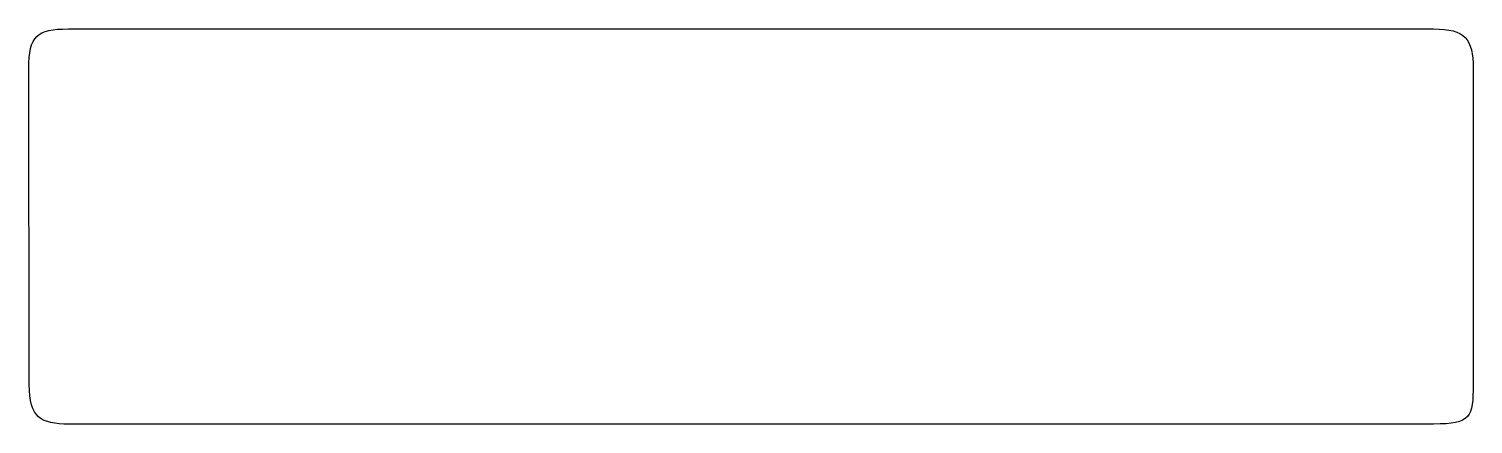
# Model space of a CAD drawing. Extents: x 11.1 to 47.6, y 0 to 10.
import ezdxf

# ---------------------------------------------------------------- set-up
doc = ezdxf.new("R2010")
doc.units = 0
doc.layers.add('Layer_1', color=7, linetype='CONTINUOUS')

msp = doc.modelspace()

# ---------------------------------------------------------------- linework, layer by layer
at = {"layer": 'Layer_1', "color": 7}
for points in [[(11.140217, 1.028), (11.129987, 9)], [(47.625003, 9), (47.625003, 1.02801)], [(46.625003, 0.02793), (12.140003, 0.02789)]]:
    msp.add_lwpolyline(points, dxfattribs=at)
msp.add_lwpolyline([(11.14022, 1.028)], close=True, dxfattribs=at)
for points in [[(11.129987, 9), (11.129987, 9.82427), (11.326656, 10), (12.130003, 10)], [(12.130003, 10), (41.503788, 10), (33.724889, 10), (46.625003, 10)], [(46.625003, 10), (47.423101, 10), (47.625003, 9.75552), (47.625003, 9)], [(12.140003, 0.02789), (11.438141, 0.02789), (11.140353, 0.17903), (11.14022, 1.028)], [(47.625003, 1.02801), (47.625003, 0.19957), (47.578543, 0.02793), (46.625003, 0.02793)]]:
    msp.add_open_spline(points, degree=3, dxfattribs=at)

doc.saveas('drawing.dxf')
